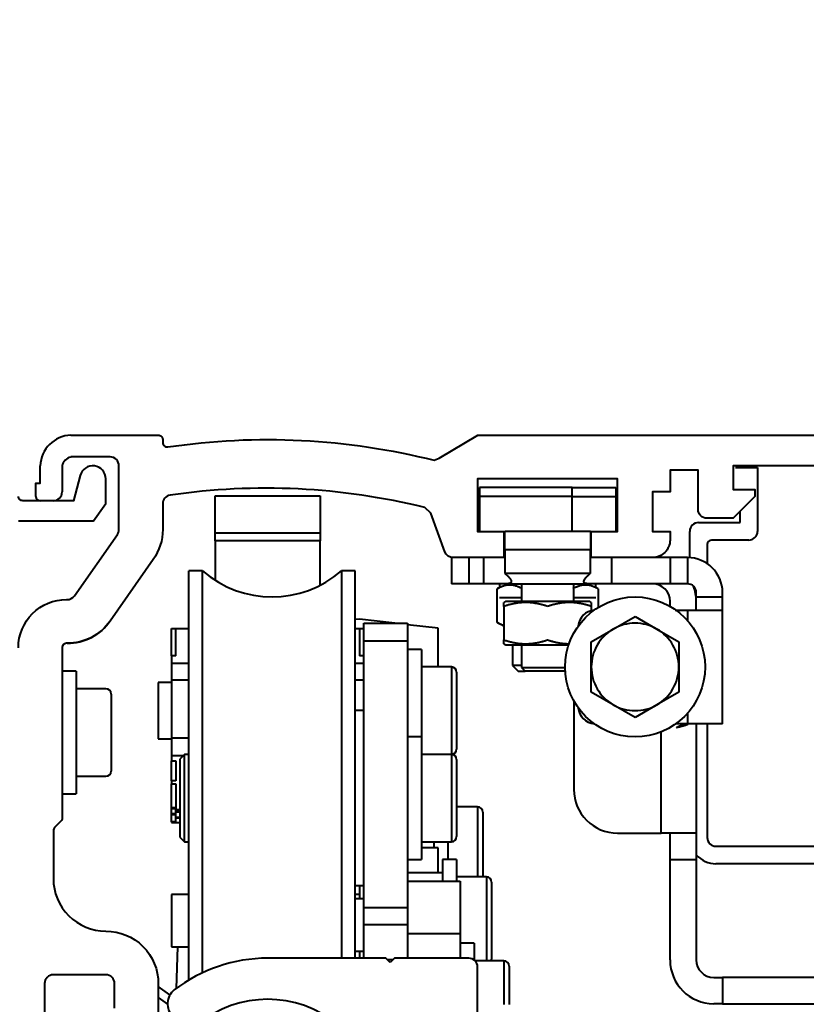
# Model space of a CAD drawing. Header units: centimetres. Extents: x 26569 to 160723, y -3143 to 14565.
# Drawn here: x 92572.72 to 92581.71, y -1200.53 to -1189.27 of the extents above; entities that cross this region are included whole.
import ezdxf

# ---------------------------------------------------------------- set-up
doc = ezdxf.new("R2010")
doc.units = ezdxf.units.CM
doc.header["$LTSCALE"] = 100
doc.layers.add('A-ANNO-DIMS', color=187, linetype='Continuous')
doc.layers.add('A-GLAZ-FRME', color=12, linetype='Continuous')
doc.styles.add('Fields_100', font='act_simplex.shx', dxfattribs={"width": 0.8, "height": 20})
doc.dimstyles.new('FIELDS_100', dxfattribs={"dimscale": 0, "dimtxt": 20, "dimasz": 5, "dimexe": 5, "dimexo": 5, "dimgap": 5, "dimtad": 0, "dimdec": 0, "dimzin": 0, "dimdsep": 46, "dimtxsty": 'Fields_100', "dimblk": 'DOT', "dimcen": 0.09, "dimclrt": 50, "dimadec": 0, "dimazin": 0, "dimtfac": 1, "dimtdec": 0, "dimtix": 1, "dimtofl": 0, "dimtmove": 1, "dimatfit": 3, "dimfxl": 5, "dimfxlon": 1, "dimtolj": 1, "dimtzin": 0, "dimarcsym": 0})

# ---------------------------------------------------------------- blocks, each defined once
blk = doc.blocks.new('_Dot')
at = {"color": 0, "linetype": 'ByBlock', "lineweight": -2}
blk.add_line((-0.5, 0), (-1, 0), dxfattribs=at)
at = {"color": 0, "linetype": 'ByBlock', "const_width": 0.5}
blk.add_lwpolyline([(-0.25, 0, 1), (0.25, 0, 1)], format="xyb", close=True, dxfattribs=at)
blk = doc.blocks.new('*D914')
at = {"layer": 'A-ANNO-DIMS', "color": 0, "lineweight": -2}
for p, q in [((92533.996, -778.602), (92523.996, -778.602)), ((92528.996, -783.602), (92528.996, -1203.232)), ((92528.996, -1674.006), (92528.996, -1254.375)), ((92533.996, -1679.006), (92523.996, -1679.006))]:
    blk.add_line(p, q, dxfattribs=at)
at = {"layer": 'DEFPOINTS', "color": 0}
for p in [(92672.985, -778.602), (92528.996, -1679.006), (92672.985, -1679.006)]:
    blk.add_point(p, dxfattribs=at)
at = {"layer": 'A-ANNO-DIMS', "color": 0, "lineweight": -2, "xscale": 5, "yscale": 5, "zscale": 5}
for p, rotation in [((92528.996, -778.602), 90), ((92528.996, -1679.006), 270)]:
    blk.add_blockref('_Dot', p, dxfattribs=dict(at, rotation=rotation))
at = {"layer": 'A-ANNO-DIMS', "color": 50, "insert": (92528.996, -1228.804), "char_height": 20, "attachment_point": 5, "rotation": 90, "style": 'Fields_100'}
blk.add_mtext('\\A1;900', dxfattribs=at)

msp = doc.modelspace()

# ---------------------------------------------------------------- linework, layer by layer
at = {"layer": 'A-GLAZ-FRME'}
for p, q in [((92573.2, -1194.371), (92573.2, -1194.671)), ((92580.9, -1194.391), (92581.15, -1194.391)), ((92581.15, -1194.391), (92581.15, -1195.121)), ((92579.03, -1194.621), (92577.97, -1194.621)), ((92577.97, -1194.621), (92577.97, -1194.721)), ((92579.03, -1194.721), (92579.03, -1194.621)), ((92579.03, -1194.621), (92579.53, -1194.621)), ((92579.53, -1194.621), (92579.53, -1194.721)), ((92580.87, -1194.641), (92581.12, -1194.641)), ((92581.12, -1194.641), (92581.12, -1194.721)), ((92573.1, -1194.771), (92572.95, -1194.771)), ((92574.95, -1195.139), (92574.95, -1194.716)), ((92574.95, -1194.716), (92576.15, -1194.716)), ((92576.15, -1194.716), (92576.15, -1195.139)), ((92579.03, -1194.721), (92577.97, -1194.721)), ((92577.97, -1194.721), (92577.97, -1195.121)), ((92579.03, -1195.121), (92579.03, -1194.721)), ((92579.03, -1194.721), (92579.53, -1194.721)), ((92579.53, -1194.721), (92579.53, -1195.121)), ((92580.95, -1195.021), (92580.95, -1194.891)), ((92579.24, -1195.121), (92578.26, -1195.121)), ((92578.26, -1195.333), (92578.26, -1195.121)), ((92579.24, -1195.121), (92579.24, -1195.333)), ((92580.375, -1195.422), (92580.375, -1195.121)), ((92580.475, -1195.021), (92580.95, -1195.021)), ((92574.95, -1195.231), (92574.95, -1195.139)), ((92574.95, -1195.139), (92576.15, -1195.139)), ((92574.95, -1195.231), (92574.95, -1195.678)), ((92576.15, -1195.231), (92574.95, -1195.231)), ((92576.15, -1195.139), (92576.15, -1195.231)), ((92576.15, -1195.733), (92576.15, -1195.231)), ((92581.05, -1195.221), (92580.625, -1195.221)), ((92579.24, -1195.333), (92578.26, -1195.333)), ((92578.26, -1195.333), (92578.26, -1195.602)), ((92579.24, -1195.602), (92579.24, -1195.333)), ((92580.575, -1195.271), (92580.575, -1195.491)), ((92577.67, -1195.421), (92577.65, -1195.421)), ((92577.65, -1195.421), (92577.65, -1195.721)), ((92577.85, -1195.421), (92577.85, -1195.721)), ((92578.017, -1195.421), (92578.017, -1195.721)), ((92579.484, -1195.721), (92579.484, -1195.421)), ((92580.15, -1195.421), (92579.95, -1195.421)), ((92580.35, -1195.421), (92580.15, -1195.421)), ((92580.15, -1195.421), (92580.15, -1195.721)), ((92580.35, -1195.421), (92580.35, -1195.721)), ((92574.806, -1195.571), (92574.65, -1195.571)), ((92574.65, -1198.171), (92574.65, -1195.571)), ((92574.806, -1198.171), (92574.806, -1195.571)), ((92576.55, -1195.571), (92576.394, -1195.571)), ((92576.394, -1195.571), (92576.394, -1198.171)), ((92576.55, -1198.171), (92576.55, -1195.571)), ((92579.237, -1195.604), (92578.263, -1195.604)), ((92577.85, -1195.721), (92577.65, -1195.721)), ((92578.017, -1195.721), (92577.85, -1195.721)), ((92578.263, -1195.721), (92578.017, -1195.721)), ((92578.173, -1195.779), (92578.2, -1195.763)), ((92578.173, -1196.162), (92578.173, -1195.779)), ((92578.2, -1195.721), (92578.2, -1195.765)), ((92578.263, -1195.721), (92579.237, -1195.721)), ((92578.45, -1195.721), (92578.45, -1195.921)), ((92579.05, -1195.921), (92579.05, -1195.721)), ((92579.484, -1195.721), (92579.237, -1195.721)), ((92579.3, -1195.765), (92579.3, -1195.721)), ((92579.328, -1195.779), (92579.3, -1195.763)), ((92579.328, -1195.779), (92579.328, -1195.992)), ((92580.15, -1195.721), (92579.484, -1195.721)), ((92580.35, -1195.721), (92580.15, -1195.721)), ((92578.45, -1195.881), (92578.2, -1195.881)), ((92579.3, -1195.881), (92579.05, -1195.881)), ((92580.45, -1195.871), (92580.45, -1195.821)), ((92580.45, -1195.871), (92580.75, -1195.871)), ((92580.45, -1196.021), (92580.45, -1195.871)), ((92580.75, -1195.871), (92580.75, -1195.821)), ((92580.75, -1196.021), (92580.75, -1195.871)), ((92578.273, -1195.921), (92578.25, -1195.934)), ((92578.25, -1195.979), (92578.25, -1195.934)), ((92578.25, -1195.979), (92578.25, -1196.362)), ((92578.273, -1195.921), (92579.228, -1195.921)), ((92579.25, -1195.934), (92579.228, -1195.921)), ((92579.25, -1195.935), (92579.25, -1195.979)), ((92579.25, -1195.979), (92579.25, -1196.028)), ((92580.15, -1195.979), (92580.15, -1195.921)), ((92580.21, -1196.021), (92580.35, -1196.021)), ((92580.35, -1196.021), (92580.35, -1196.142)), ((92580.35, -1196.021), (92580.75, -1196.021)), ((92580.75, -1197.321), (92580.75, -1196.021)), ((92576.6, -1196.126), (92576.55, -1196.129)), ((92576.6, -1196.126), (92576.6, -1196.126)), ((92577.005, -1196.171), (92576.6, -1196.126)), ((92579.5, -1196.238), (92579.75, -1196.094)), ((92579.75, -1196.094), (92580, -1196.238)), ((92574.45, -1196.231), (92574.45, -1196.232)), ((92574.45, -1196.231), (92574.65, -1196.231)), ((92574.45, -1196.232), (92574.5, -1196.232)), ((92574.45, -1196.543), (92574.45, -1196.232)), ((92574.5, -1196.543), (92574.5, -1196.232)), ((92576.55, -1196.231), (92576.65, -1196.231)), ((92576.6, -1196.232), (92576.65, -1196.232)), ((92576.6, -1196.232), (92576.6, -1196.543)), ((92576.65, -1196.171), (92577.15, -1196.171)), ((92576.65, -1196.371), (92576.65, -1196.171)), ((92577.15, -1196.171), (92577.15, -1196.371)), ((92577.15, -1196.171), (92577.15, -1196.171)), ((92577.5, -1196.226), (92577.15, -1196.188)), ((92577.5, -1196.671), (92577.5, -1196.226)), ((92578.25, -1196.206), (92578.173, -1196.162)), ((92579.25, -1196.383), (92579.5, -1196.238)), ((92580, -1196.238), (92580.25, -1196.383)), ((92578.25, -1196.406), (92578.25, -1196.362)), ((92573.258, -1196.401), (92573.25, -1196.401)), ((92574.8, -1196.451), (92574.8, -1198.401)), ((92576.65, -1196.371), (92577.15, -1196.371)), ((92576.65, -1199.421), (92576.65, -1196.371)), ((92577.15, -1196.371), (92577.15, -1199.421)), ((92577.15, -1196.464), (92577.15, -1196.464)), ((92577.31, -1196.471), (92577.15, -1196.471)), ((92577.31, -1196.471), (92577.31, -1197.171)), ((92578.25, -1196.406), (92578.273, -1196.419)), ((92578.273, -1196.419), (92578.273, -1196.421)), ((92578.273, -1196.419), (92578.994, -1196.419)), ((92578.994, -1196.421), (92578.273, -1196.421)), ((92578.35, -1196.421), (92578.35, -1196.656)), ((92578.45, -1196.421), (92578.45, -1196.676)), ((92579.25, -1196.671), (92579.25, -1196.383)), ((92580.25, -1196.383), (92580.25, -1196.671)), ((92574.45, -1196.543), (92574.45, -1196.628)), ((92574.5, -1196.543), (92574.45, -1196.543)), ((92576.65, -1196.543), (92576.6, -1196.543)), ((92574.45, -1196.628), (92574.45, -1196.817)), ((92574.45, -1196.628), (92574.65, -1196.628)), ((92576.55, -1196.628), (92576.65, -1196.628)), ((92577.65, -1196.671), (92577.31, -1196.671)), ((92577.65, -1196.671), (92577.65, -1197.171)), ((92578.35, -1196.656), (92578.415, -1196.721)), ((92578.45, -1196.656), (92578.35, -1196.656)), ((92578.45, -1196.676), (92578.495, -1196.721)), ((92578.45, -1196.676), (92578.75, -1196.676)), ((92578.75, -1196.676), (92578.952, -1196.676)), ((92579.25, -1196.96), (92579.25, -1196.671)), ((92580.25, -1196.671), (92580.25, -1196.96)), ((92573.36, -1196.721), (92573.2, -1196.721)), ((92573.36, -1196.721), (92573.36, -1198.121)), ((92574.45, -1196.817), (92574.45, -1197.483)), ((92574.45, -1196.817), (92574.65, -1196.817)), ((92576.55, -1196.817), (92576.65, -1196.817)), ((92577.71, -1196.731), (92577.71, -1197.171)), ((92578.415, -1196.721), (92578.495, -1196.721)), ((92578.75, -1196.721), (92578.495, -1196.721)), ((92578.953, -1196.721), (92578.75, -1196.721)), ((92573.7, -1196.921), (92573.36, -1196.921)), ((92574.45, -1196.849), (92574.3, -1196.849)), ((92574.3, -1196.849), (92574.3, -1197.494)), ((92573.76, -1196.981), (92573.76, -1197.861)), ((92579.5, -1197.104), (92579.25, -1196.96)), ((92580.25, -1196.96), (92580, -1197.104)), ((92579.05, -1197.059), (92579.05, -1198.071)), ((92579.75, -1197.249), (92579.5, -1197.104)), ((92580, -1197.104), (92579.75, -1197.249)), ((92576.65, -1197.171), (92576.55, -1197.171)), ((92577.31, -1197.171), (92577.31, -1197.471)), ((92577.65, -1197.171), (92577.65, -1197.671)), ((92577.71, -1197.171), (92577.71, -1197.611)), ((92580.35, -1197.201), (92580.35, -1197.321)), ((92580.35, -1197.321), (92580.217, -1197.321)), ((92580.75, -1197.321), (92580.35, -1197.321)), ((92580.45, -1197.321), (92580.45, -1198.571)), ((92580.575, -1197.321), (92580.575, -1198.621)), ((92574.45, -1197.483), (92574.45, -1197.687)), ((92574.45, -1197.483), (92574.65, -1197.483)), ((92577.31, -1197.471), (92577.15, -1197.471)), ((92577.31, -1197.471), (92577.31, -1198.171)), ((92580.05, -1198.571), (92580.05, -1197.413)), ((92574.3, -1197.494), (92574.45, -1197.494)), ((92574.45, -1197.687), (92574.45, -1197.746)), ((92574.584, -1197.687), (92574.45, -1197.687)), ((92574.6, -1197.671), (92574.55, -1197.721)), ((92574.6, -1198.171), (92574.6, -1197.671)), ((92574.65, -1197.671), (92574.6, -1197.671)), ((92577.65, -1197.671), (92577.31, -1197.671)), ((92577.65, -1197.671), (92577.65, -1198.171)), ((92574.45, -1197.746), (92574.5, -1197.746)), ((92574.45, -1197.975), (92574.45, -1197.746)), ((92574.45, -1197.746), (92574.45, -1197.746)), ((92574.5, -1197.746), (92574.5, -1197.975)), ((92574.55, -1198.171), (92574.55, -1197.721)), ((92577.71, -1197.731), (92577.71, -1198.171)), ((92573.36, -1197.921), (92573.7, -1197.921)), ((92574.45, -1197.975), (92574.45, -1198.007)), ((92574.5, -1197.975), (92574.45, -1197.975)), ((92574.45, -1198.281), (92574.45, -1198.007)), ((92574.45, -1198.007), (92574.5, -1198.007)), ((92574.45, -1198.007), (92574.45, -1198.007)), ((92574.5, -1198.007), (92574.5, -1198.302)), ((92573.2, -1198.121), (92573.36, -1198.121)), ((92574.55, -1198.621), (92574.55, -1198.171)), ((92574.6, -1198.671), (92574.6, -1198.171)), ((92574.65, -1200.251), (92574.65, -1198.171)), ((92574.806, -1200.167), (92574.806, -1198.171)), ((92576.394, -1198.171), (92576.394, -1200.001)), ((92576.55, -1200.001), (92576.55, -1198.171)), ((92577.31, -1198.171), (92577.31, -1198.871)), ((92577.65, -1198.171), (92577.65, -1198.671)), ((92577.71, -1198.171), (92577.71, -1198.611)), ((92577.95, -1198.271), (92577.71, -1198.271)), ((92577.95, -1198.271), (92577.95, -1198.771)), ((92574.5, -1198.281), (92574.45, -1198.281)), ((92574.45, -1198.288), (92574.45, -1198.281)), ((92574.45, -1198.351), (92574.45, -1198.288)), ((92574.45, -1198.288), (92574.5, -1198.288)), ((92574.45, -1198.288), (92574.45, -1198.288)), ((92574.45, -1198.358), (92574.45, -1198.351)), ((92574.5, -1198.351), (92574.45, -1198.351)), ((92574.45, -1198.358), (92574.5, -1198.358)), ((92574.45, -1198.442), (92574.45, -1198.358)), ((92574.45, -1198.358), (92574.45, -1198.358)), ((92574.5, -1198.317), (92574.5, -1198.302)), ((92574.5, -1198.302), (92574.55, -1198.302)), ((92574.5, -1198.332), (92574.5, -1198.317)), ((92574.5, -1198.317), (92574.55, -1198.317)), ((92574.5, -1198.387), (92574.5, -1198.332)), ((92574.55, -1198.332), (92574.5, -1198.332)), ((92574.5, -1198.402), (92574.5, -1198.387)), ((92574.5, -1198.387), (92574.55, -1198.387)), ((92578.01, -1198.331), (92578.01, -1198.771)), ((92574.45, -1198.442), (92574.45, -1198.449)), ((92574.5, -1198.442), (92574.45, -1198.442)), ((92574.45, -1198.449), (92574.55, -1198.449)), ((92574.5, -1198.442), (92574.5, -1198.402)), ((92574.55, -1198.402), (92574.5, -1198.402)), ((92579.55, -1198.571), (92580.05, -1198.571)), ((92580.45, -1198.571), (92580.05, -1198.571)), ((92580.15, -1198.871), (92580.15, -1198.571)), ((92580.45, -1198.571), (92580.45, -1198.871)), ((92574.55, -1198.621), (92574.6, -1198.671)), ((92574.55, -1198.621), (92574.55, -1198.621)), ((92574.6, -1198.671), (92574.65, -1198.671)), ((92577.31, -1198.671), (92577.65, -1198.671)), ((92577.45, -1198.671), (92577.45, -1198.741)), ((92577.61, -1198.671), (92577.61, -1198.771)), ((92580.675, -1198.721), (92585.825, -1198.721)), ((92577.5, -1198.741), (92577.31, -1198.741)), ((92577.5, -1199.021), (92577.5, -1198.741)), ((92577.61, -1198.771), (92577.61, -1198.871)), ((92577.95, -1198.771), (92577.95, -1199.071)), ((92578.01, -1198.771), (92578.01, -1199.071)), ((92577.15, -1198.871), (92577.31, -1198.871)), ((92577.71, -1198.871), (92577.55, -1198.871)), ((92577.55, -1198.871), (92577.55, -1199.021)), ((92577.71, -1198.871), (92577.71, -1199.121)), ((92580.15, -1198.871), (92580.45, -1198.871)), ((92580.15, -1200.021), (92580.15, -1198.871)), ((92580.45, -1198.871), (92580.45, -1200.021)), ((92588.575, -1198.921), (92580.675, -1198.921)), ((92577.15, -1198.989), (92577.15, -1198.989)), ((92577.15, -1199.021), (92577.55, -1199.021)), ((92577.55, -1199.021), (92577.55, -1199.121)), ((92576.55, -1199.171), (92576.65, -1199.171)), ((92576.6, -1199.171), (92576.6, -1199.321)), ((92577.15, -1199.121), (92577.75, -1199.121)), ((92578.05, -1199.071), (92577.71, -1199.071)), ((92577.75, -1199.121), (92577.75, -1199.721)), ((92578.05, -1199.071), (92578.05, -1199.571)), ((92578.11, -1199.131), (92578.11, -1199.571)), ((92574.45, -1199.271), (92574.45, -1199.871)), ((92574.65, -1199.271), (92574.45, -1199.271)), ((92576.6, -1199.271), (92576.55, -1199.271)), ((92576.65, -1199.321), (92576.55, -1199.321)), ((92576.65, -1199.421), (92577.15, -1199.421)), ((92576.65, -1199.621), (92576.65, -1199.421)), ((92577.15, -1199.421), (92577.15, -1199.621)), ((92576.65, -1200.001), (92576.65, -1199.621)), ((92577.15, -1199.621), (92576.65, -1199.621)), ((92577.15, -1199.621), (92577.15, -1200.001)), ((92578.05, -1199.571), (92578.05, -1200.031)), ((92578.11, -1199.571), (92578.11, -1200.011)), ((92577.75, -1199.721), (92577.15, -1199.721)), ((92577.75, -1199.721), (92577.75, -1200.001)), ((92577.91, -1199.831), (92577.75, -1199.831)), ((92577.91, -1199.831), (92577.91, -1200.024)), ((92574.45, -1199.871), (92574.65, -1199.871)), ((92574.521, -1199.871), (92574.504, -1200.348)), ((92576.55, -1199.921), (92576.65, -1199.921)), ((92576.6, -1199.921), (92576.6, -1200.001)), ((92576.9, -1200.001), (92575.55, -1200.001)), ((92576.55, -1200.001), (92576.55, -1200.001)), ((92576.95, -1200.051), (92576.9, -1200.001)), ((92576.98, -1200.021), (92576.92, -1200.021)), ((92577, -1200.001), (92576.95, -1200.051)), ((92577.85, -1200.001), (92577, -1200.001)), ((92578.25, -1200.031), (92577.921, -1200.031)), ((92578.25, -1200.031), (92578.25, -1200.531)), ((92577.95, -1201.601), (92577.95, -1200.101)), ((92578.31, -1200.091), (92578.31, -1200.531)), ((92580.65, -1200.221), (92580.75, -1200.221)), ((92585.15, -1200.221), (92580.75, -1200.221)), ((92580.75, -1200.221), (92580.75, -1200.521)), ((92574.433, -1200.421), (92574.3, -1200.325)), ((92574.3, -1200.449), (92574.405, -1200.525)), ((92580.75, -1200.521), (92580.65, -1200.521)), ((92580.75, -1200.521), (92585.15, -1200.521))]:
    msp.add_line(p, q, dxfattribs=at)
at = {"layer": 'A-GLAZ-FRME', "elevation": 0}
for points in [[(92573.3, -1194.021), (92574.3, -1194.021, -0.414214), (92574.35, -1194.071), (92574.35, -1194.107, 0.458249), (92574.408, -1194.156, -0.099361), (92577.454, -1194.309), (92577.51, -1194.284), (92577.951, -1194.021), (92589.37, -1194.021, -0.414214), (92589.4, -1194.051), (92589.4, -1194.188, -0.339454), (92589.326, -1194.284)], [(92572.7, -1196.451, -0.414214), (92573.25, -1195.901), (92573.258, -1195.901, 0.244698), (92573.34, -1195.859), (92573.832, -1195.156, 0.153915), (92573.85, -1195.099), (92573.85, -1194.371, 0.414214), (92573.75, -1194.271), (92573.3, -1194.271)], [(92582.17, -1194.371), (92580.87, -1194.371), (92580.87, -1194.641), (92581.12, -1194.641), (92581.12, -1194.721), (92580.87, -1194.971), (92580.57, -1194.971, -0.414214), (92580.47, -1194.871), (92580.47, -1194.421), (92580.15, -1194.421), (92580.15, -1194.671), (92579.95, -1194.671), (92579.95, -1195.121), (92580.15, -1195.121), (92580.15, -1195.221, -0.414214), (92579.95, -1195.421), (92579.25, -1195.421), (92579.25, -1195.121), (92579.55, -1195.121), (92579.55, -1194.521), (92577.95, -1194.521), (92577.95, -1195.121), (92578.25, -1195.121), (92578.25, -1195.421), (92577.67, -1195.421, -0.315299), (92577.576, -1195.356), (92577.415, -1194.912), (92577.346, -1194.849, 0.097785), (92574.435, -1194.708, 0.369352), (92574.35, -1194.807), (92574.35, -1195.099, -0.153915), (92574.242, -1195.443), (92573.75, -1196.146, -0.244698), (92573.258, -1196.401), (92573.25, -1196.401, 0.414214), (92573.2, -1196.451), (92573.2, -1198.401, -0.198912), (92573.186, -1198.436), (92573.115, -1198.507, 0.198912), (92573.1, -1198.542), (92573.1, -1199.091, 0.414214), (92573.7, -1199.691, -0.414214), (92574.3, -1200.291), (92574.3, -1200.671, 0.414214)], [(92573.8, -1200.571), (92573.8, -1200.291, 0.414214), (92573.7, -1200.191), (92573.1, -1200.191, 0.414214), (92573, -1200.291), (92573, -1201.571)]]:
    msp.add_lwpolyline(points, format="xyb", dxfattribs=at)
at = {"layer": 'A-GLAZ-FRME'}
for points in [[(92572.7, -1195.001), (92573.56, -1195.001), (92573.7, -1194.801), (92573.7, -1194.52, 0.876979), (92573.408, -1194.482), (92573.33, -1194.771), (92572.75, -1194.771, -0.414217), (92572.7, -1194.721)], [(92574.806, -1195.571, 0.061316), (92574.806, -1195.571, 0.116436), (92574.806, -1195.571, 0.001696), (92574.806, -1195.571, 0.001932), (92574.806, -1195.571, -0.414216), (92574.806, -1195.571, 0.414216), (92574.806, -1195.571, 0.002579), (92574.806, -1195.571, 0.003027), (92574.806, -1195.571, 0.003596), (92574.806, -1195.571, 0.004348), (92574.806, -1195.571, 0.005285), (92574.806, -1195.571, 0.006803), (92574.806, -1195.571, 0.007858), (92574.806, -1195.571, -0.116431), (92574.806, -1195.571, -0.11642), (92574.806, -1195.571, -0.162279), (92574.806, -1195.571, 0.317838), (92574.806, -1195.571, 0.243467), (92574.806, -1195.571, 0.19891), (92574.806, -1195.571)], [(92578.263, -1195.604, -0.003116), (92578.267, -1195.607, -0.006164), (92578.269, -1195.608, -0.000157), (92578.274, -1195.612, -0.003136), (92578.274, -1195.613, -0.003043), (92578.277, -1195.615, -0.003012), (92578.279, -1195.617, -0.002994), (92578.282, -1195.619, -0.002975), (92578.285, -1195.622, -0.003076), (92578.287, -1195.624, -0.002982), (92578.29, -1195.627, -0.003175), (92578.293, -1195.629, -0.003066), (92578.295, -1195.631, -0.003358), (92578.298, -1195.634, -0.003191), (92578.3, -1195.637, -0.003571), (92578.303, -1195.639, -0.003383), (92578.305, -1195.642, -0.003873), (92578.307, -1195.644, -0.003599), (92578.31, -1195.647, -0.004259), (92578.312, -1195.65, -0.003967), (92578.314, -1195.652, -0.004801), (92578.316, -1195.655, -0.004381), (92578.318, -1195.658, -0.005387), (92578.32, -1195.66, -0.004922), (92578.322, -1195.663, -0.006226), (92578.324, -1195.665, -0.005602), (92578.325, -1195.668, -0.007254), (92578.327, -1195.67, -0.006518), (92578.328, -1195.673, -0.008604), (92578.329, -1195.676, -0.007653), (92578.331, -1195.678, -0.010238), (92578.332, -1195.681, -0.00955), (92578.333, -1195.683, -0.012194), (92578.333, -1195.685, -0.011505), (92578.334, -1195.688, -0.014158), (92578.335, -1195.69, -0.013722), (92578.335, -1195.692, -0.016411), (92578.335, -1195.693, -0.01603), (92578.335, -1195.695, -0.018358), (92578.335, -1195.697, -0.018344), (92578.335, -1195.699, -0.019876), (92578.335, -1195.7, -0.020251), (92578.334, -1195.702, -0.020312), (92578.334, -1195.703, -0.021185), (92578.333, -1195.704, -0.01955), (92578.333, -1195.706, -0.020911), (92578.332, -1195.707, -0.017867), (92578.331, -1195.708, -0.019564), (92578.33, -1195.709, -0.015611), (92578.329, -1195.71, -0.017158), (92578.328, -1195.711, -0.0135), (92578.327, -1195.712, -0.014887), (92578.326, -1195.712, -0.01165), (92578.324, -1195.713, -0.012829), (92578.323, -1195.714, -0.009822), (92578.321, -1195.715, -0.010856), (92578.32, -1195.715, -0.008215), (92578.318, -1195.716, -0.00919), (92578.317, -1195.716, -0.006881), (92578.315, -1195.717, -0.007638), (92578.313, -1195.717, -0.005751), (92578.311, -1195.718, -0.006527), (92578.309, -1195.718, -0.004848), (92578.307, -1195.719, -0.005377), (92578.305, -1195.719, -0.003993), (92578.303, -1195.719, -0.004554), (92578.301, -1195.72, -0.003433), (92578.298, -1195.72, -0.003878), (92578.296, -1195.72, -0.00282), (92578.294, -1195.72, -0.003199), (92578.291, -1195.721, -0.002329), (92578.289, -1195.721, -0.002691), (92578.286, -1195.721, -0.001964), (92578.283, -1195.721, -0.001928), (92578.281, -1195.721, -0.001936), (92578.281, -1195.721, -0.000033), (92578.275, -1195.721, -0.004455), (92578.27, -1195.721, -0.003047), (92578.263, -1195.721)], [(92579.237, -1195.721, -0.001449), (92579.233, -1195.721, -0.002807), (92579.231, -1195.721, -0.000039), (92579.224, -1195.721, -0.001436), (92579.224, -1195.721, -0.002182), (92579.221, -1195.721, -0.001834), (92579.218, -1195.721, -0.00267), (92579.215, -1195.721, -0.002269), (92579.212, -1195.721, -0.003232), (92579.21, -1195.721, -0.002796), (92579.207, -1195.72, -0.003931), (92579.204, -1195.72, -0.003402), (92579.202, -1195.72, -0.004738), (92579.199, -1195.72, -0.004135), (92579.197, -1195.719, -0.005768), (92579.194, -1195.719, -0.005042), (92579.192, -1195.718, -0.00701), (92579.19, -1195.718, -0.006183), (92579.188, -1195.718, -0.008494), (92579.186, -1195.717, -0.007455), (92579.184, -1195.716, -0.01026), (92579.182, -1195.716, -0.009144), (92579.18, -1195.715, -0.012522), (92579.178, -1195.714, -0.011136), (92579.177, -1195.714, -0.014922), (92579.175, -1195.713, -0.013524), (92579.174, -1195.712, -0.017578), (92579.173, -1195.711, -0.016145), (92579.171, -1195.71, -0.01988), (92579.17, -1195.709, -0.018658), (92579.169, -1195.708, -0.021494), (92579.168, -1195.707, -0.020679), (92579.168, -1195.705, -0.021854), (92579.167, -1195.704, -0.021581), (92579.166, -1195.703, -0.020661), (92579.166, -1195.701, -0.020946), (92579.166, -1195.7, -0.018344), (92579.165, -1195.698, -0.019302), (92579.165, -1195.696, -0.015597), (92579.165, -1195.695, -0.016872), (92579.165, -1195.693, -0.013026), (92579.166, -1195.691, -0.014266), (92579.166, -1195.689, -0.010899), (92579.166, -1195.687, -0.012047), (92579.167, -1195.686, -0.009203), (92579.168, -1195.683, -0.010113), (92579.168, -1195.682, -0.007781), (92579.169, -1195.679, -0.008588), (92579.17, -1195.677, -0.006671), (92579.171, -1195.675, -0.007257), (92579.172, -1195.673, -0.005759), (92579.174, -1195.671, -0.006328), (92579.175, -1195.669, -0.00506), (92579.176, -1195.666, -0.005418), (92579.178, -1195.664, -0.004415), (92579.18, -1195.661, -0.004727), (92579.181, -1195.659, -0.004076), (92579.183, -1195.657, -0.004331), (92579.185, -1195.654, -0.003789), (92579.187, -1195.652, -0.003983), (92579.189, -1195.65, -0.003496), (92579.191, -1195.647, -0.003647), (92579.193, -1195.645, -0.003306), (92579.195, -1195.642, -0.003453), (92579.197, -1195.64, -0.003187), (92579.199, -1195.637, -0.003264), (92579.202, -1195.635, -0.003047), (92579.204, -1195.633, -0.003136), (92579.206, -1195.63, -0.002983), (92579.209, -1195.628, -0.003021), (92579.211, -1195.626, -0.002928), (92579.214, -1195.623, -0.002953), (92579.216, -1195.621, -0.002946), (92579.218, -1195.619, -0.002348), (92579.221, -1195.617, -0.003574), (92579.221, -1195.617, -0.000106), (92579.227, -1195.612, -0.008887), (92579.231, -1195.609, -0.005976), (92579.237, -1195.604)], [(92578.45, -1195.773, 0.003425), (92578.444, -1195.769, 0.006543), (92578.44, -1195.767, 0.000178), (92578.43, -1195.763, 0.003424), (92578.43, -1195.762, 0.003656), (92578.425, -1195.76, 0.003613), (92578.42, -1195.758, 0.003826), (92578.415, -1195.756, 0.003771), (92578.41, -1195.754, 0.003984), (92578.406, -1195.752, 0.003953), (92578.401, -1195.75, 0.00416), (92578.396, -1195.749, 0.004097), (92578.392, -1195.747, 0.004304), (92578.387, -1195.746, 0.004275), (92578.383, -1195.744, 0.004477), (92578.378, -1195.743, 0.004419), (92578.374, -1195.742, 0.004589), (92578.369, -1195.741, 0.004568), (92578.365, -1195.74, 0.004714), (92578.36, -1195.739, 0.004671), (92578.356, -1195.738, 0.004792), (92578.352, -1195.737, 0.004768), (92578.347, -1195.737, 0.004895), (92578.343, -1195.736, 0.004881), (92578.339, -1195.736, 0.004948), (92578.334, -1195.735, 0.004918), (92578.33, -1195.735, 0.004959), (92578.326, -1195.735, 0.004963), (92578.321, -1195.735, 0.004996), (92578.317, -1195.735, 0.00499), (92578.313, -1195.735, 0.004966), (92578.308, -1195.735, 0.00497), (92578.304, -1195.735, 0.004926), (92578.3, -1195.735, 0.004951), (92578.295, -1195.736, 0.004865), (92578.291, -1195.736, 0.004882), (92578.287, -1195.737, 0.004761), (92578.282, -1195.737, 0.004793), (92578.278, -1195.738, 0.004667), (92578.273, -1195.739, 0.004699), (92578.269, -1195.74, 0.004552), (92578.265, -1195.741, 0.004587), (92578.26, -1195.742, 0.004413), (92578.256, -1195.743, 0.004464), (92578.251, -1195.744, 0.004251), (92578.247, -1195.746, 0.004281), (92578.242, -1195.747, 0.004088), (92578.237, -1195.749, 0.004147), (92578.233, -1195.751, 0.003956), (92578.228, -1195.752, 0.003999), (92578.223, -1195.754, 0.003757), (92578.218, -1195.756, 0.003794), (92578.214, -1195.758, 0.003581), (92578.209, -1195.76, 0.002948), (92578.204, -1195.763, 0.004127), (92578.203, -1195.763, 0.000131), (92578.194, -1195.768, 0.009828), (92578.185, -1195.772, 0.006768), (92578.173, -1195.779)], [(92579.328, -1195.779, 0.003384), (92579.32, -1195.775, 0.006458), (92579.317, -1195.773, 0.000172), (92579.306, -1195.768, 0.003369), (92579.306, -1195.767, 0.003589), (92579.301, -1195.765, 0.003548), (92579.296, -1195.762, 0.003801), (92579.291, -1195.76, 0.003757), (92579.285, -1195.758, 0.003981), (92579.281, -1195.756, 0.00392), (92579.275, -1195.754, 0.004144), (92579.271, -1195.752, 0.004108), (92579.266, -1195.75, 0.004341), (92579.261, -1195.748, 0.00428), (92579.256, -1195.747, 0.004496), (92579.251, -1195.745, 0.004462), (92579.247, -1195.744, 0.004656), (92579.242, -1195.742, 0.004599), (92579.237, -1195.741, 0.004782), (92579.233, -1195.74, 0.004748), (92579.228, -1195.739, 0.004931), (92579.224, -1195.738, 0.004901), (92579.219, -1195.737, 0.005013), (92579.215, -1195.737, 0.004979), (92579.21, -1195.736, 0.005064), (92579.206, -1195.736, 0.005048), (92579.201, -1195.735, 0.005143), (92579.197, -1195.735, 0.005136), (92579.192, -1195.735, 0.00517), (92579.188, -1195.735, 0.005148), (92579.183, -1195.735, 0.005148), (92579.179, -1195.735, 0.00517), (92579.174, -1195.735, 0.005136), (92579.17, -1195.735, 0.005143), (92579.165, -1195.735, 0.005048), (92579.161, -1195.736, 0.005064), (92579.156, -1195.736, 0.004979), (92579.152, -1195.737, 0.005013), (92579.147, -1195.737, 0.004901), (92579.143, -1195.738, 0.004931), (92579.138, -1195.739, 0.004748), (92579.134, -1195.74, 0.004782), (92579.129, -1195.741, 0.004599), (92579.124, -1195.742, 0.004656), (92579.12, -1195.744, 0.004462), (92579.115, -1195.745, 0.004496), (92579.11, -1195.747, 0.00428), (92579.105, -1195.748, 0.004343), (92579.101, -1195.75, 0.004106), (92579.096, -1195.752, 0.004137), (92579.091, -1195.754, 0.003918), (92579.086, -1195.756, 0.003984), (92579.081, -1195.758, 0.003763), (92579.076, -1195.76, 0.00308), (92579.071, -1195.762, 0.004268), (92579.071, -1195.762, 0.000141), (92579.061, -1195.767, 0.010202), (92579.052, -1195.772, 0.007033), (92579.039, -1195.779)], [(92578.75, -1195.979, 0.002285), (92578.738, -1195.975, 0.004417), (92578.731, -1195.973, 0.00008), (92578.713, -1195.968, 0.002288), (92578.713, -1195.967, 0.002384), (92578.704, -1195.965, 0.002371), (92578.695, -1195.962, 0.00246), (92578.686, -1195.96, 0.002447), (92578.677, -1195.958, 0.002542), (92578.669, -1195.956, 0.002536), (92578.66, -1195.954, 0.002616), (92578.652, -1195.952, 0.0026), (92578.643, -1195.95, 0.002673), (92578.635, -1195.948, 0.00267), (92578.627, -1195.947, 0.002743), (92578.618, -1195.945, 0.002722), (92578.61, -1195.944, 0.002799), (92578.602, -1195.942, 0.0028), (92578.594, -1195.941, 0.002861), (92578.586, -1195.94, 0.002843), (92578.578, -1195.939, 0.002882), (92578.57, -1195.938, 0.002882), (92578.562, -1195.937, 0.002928), (92578.555, -1195.937, 0.002922), (92578.547, -1195.936, 0.002951), (92578.539, -1195.936, 0.002942), (92578.531, -1195.935, 0.002969), (92578.523, -1195.935, 0.002974), (92578.516, -1195.935, 0.002983), (92578.508, -1195.935, 0.002972), (92578.5, -1195.935, 0.002972), (92578.492, -1195.935, 0.002983), (92578.485, -1195.935, 0.002974), (92578.477, -1195.935, 0.002969), (92578.469, -1195.935, 0.002942), (92578.461, -1195.936, 0.002951), (92578.454, -1195.936, 0.002922), (92578.446, -1195.937, 0.002928), (92578.438, -1195.937, 0.002882), (92578.43, -1195.938, 0.002882), (92578.422, -1195.939, 0.002843), (92578.414, -1195.94, 0.002861), (92578.406, -1195.941, 0.0028), (92578.398, -1195.942, 0.002799), (92578.39, -1195.944, 0.002722), (92578.382, -1195.945, 0.002743), (92578.374, -1195.947, 0.00267), (92578.366, -1195.948, 0.002673), (92578.357, -1195.95, 0.0026), (92578.349, -1195.952, 0.002616), (92578.34, -1195.954, 0.002536), (92578.332, -1195.956, 0.002542), (92578.323, -1195.958, 0.002447), (92578.315, -1195.96, 0.001984), (92578.306, -1195.962, 0.002847), (92578.305, -1195.962, 0.000064), (92578.288, -1195.967, 0.006894), (92578.272, -1195.972, 0.004711), (92578.25, -1195.979)], [(92579.25, -1195.979, 0.002285), (92579.238, -1195.975, 0.004417), (92579.231, -1195.973, 0.00008), (92579.213, -1195.968, 0.002286), (92579.213, -1195.967, 0.002383), (92579.204, -1195.965, 0.002372), (92579.195, -1195.962, 0.002463), (92579.186, -1195.96, 0.002448), (92579.177, -1195.958, 0.002541), (92579.169, -1195.956, 0.002536), (92579.16, -1195.954, 0.002616), (92579.152, -1195.952, 0.0026), (92579.143, -1195.95, 0.002673), (92579.135, -1195.948, 0.00267), (92579.127, -1195.947, 0.002743), (92579.118, -1195.945, 0.002722), (92579.11, -1195.944, 0.002799), (92579.102, -1195.942, 0.002801), (92579.094, -1195.941, 0.002861), (92579.086, -1195.94, 0.002842), (92579.078, -1195.939, 0.002881), (92579.07, -1195.938, 0.002883), (92579.062, -1195.937, 0.002929), (92579.055, -1195.937, 0.002923), (92579.047, -1195.936, 0.002951), (92579.039, -1195.936, 0.002942), (92579.031, -1195.935, 0.002969), (92579.023, -1195.935, 0.002974), (92579.016, -1195.935, 0.002983), (92579.008, -1195.935, 0.002972), (92579, -1195.935, 0.002973), (92578.992, -1195.935, 0.002983), (92578.985, -1195.935, 0.002974), (92578.977, -1195.935, 0.002969), (92578.969, -1195.935, 0.002942), (92578.961, -1195.936, 0.002951), (92578.954, -1195.936, 0.002922), (92578.946, -1195.937, 0.002928), (92578.938, -1195.937, 0.002883), (92578.93, -1195.938, 0.002884), (92578.922, -1195.939, 0.002843), (92578.914, -1195.94, 0.002858), (92578.906, -1195.941, 0.002799), (92578.898, -1195.942, 0.0028), (92578.89, -1195.944, 0.002726), (92578.882, -1195.945, 0.002745), (92578.874, -1195.947, 0.002669), (92578.866, -1195.948, 0.002671), (92578.857, -1195.95, 0.002598), (92578.849, -1195.952, 0.002615), (92578.84, -1195.954, 0.002537), (92578.832, -1195.956, 0.002541), (92578.823, -1195.958, 0.002448), (92578.815, -1195.96, 0.001986), (92578.806, -1195.962, 0.002849), (92578.805, -1195.962, 0.000064), (92578.788, -1195.967, 0.006891), (92578.772, -1195.972, 0.004709), (92578.75, -1195.979)], [(92574.45, -1196.237, 0.198901), (92574.45, -1196.237, 0.414208), (92574.45, -1196.237), (92574.45, -1196.237), (92574.45, -1196.237), (92574.45, -1196.237, -0.080611), (92574.45, -1196.237, -0.080615), (92574.45, -1196.237, -0.116446), (92574.45, -1196.237, -0.116451), (92574.45, -1196.237), (92574.45, -1196.237), (92574.45, -1196.237), (92574.45, -1196.237)], [(92578.173, -1196.162, 0.000815), (92578.175, -1196.163, 0.00161), (92578.176, -1196.163, 0.00001), (92578.178, -1196.165, 0.000806), (92578.178, -1196.165, 0.000864), (92578.18, -1196.166, 0.000872), (92578.181, -1196.166, 0.000829), (92578.183, -1196.167, 0.000793), (92578.184, -1196.168, 0.000836), (92578.185, -1196.169, 0.000872), (92578.187, -1196.169, 0.000942), (92578.188, -1196.17, 0.000912), (92578.189, -1196.171, 0.000867), (92578.191, -1196.172, 0.000876), (92578.192, -1196.172, 0.000866), (92578.193, -1196.173, 0.000857), (92578.195, -1196.174, 0.000921), (92578.196, -1196.174, 0.000931), (92578.198, -1196.175, 0.000959), (92578.199, -1196.176, 0.000931), (92578.2, -1196.176, 0.00092), (92578.201, -1196.177, 0.00093), (92578.203, -1196.178, 0.000957), (92578.204, -1196.178, 0.00097), (92578.205, -1196.179, 0.000954), (92578.207, -1196.179, 0.000915), (92578.208, -1196.18, 0.000959), (92578.209, -1196.181, 0.001003), (92578.211, -1196.181, 0.001031), (92578.212, -1196.182, 0.00099), (92578.213, -1196.182, 0.000955), (92578.214, -1196.183, 0.000949), (92578.216, -1196.183, 0.001032), (92578.217, -1196.184, 0.001099), (92578.218, -1196.184, 0.001036), (92578.219, -1196.185, 0.000933), (92578.221, -1196.186, 0.000949), (92578.222, -1196.186, 0.001025), (92578.223, -1196.187, 0.001166), (92578.225, -1196.187, 0.001119), (92578.226, -1196.188, 0.001039), (92578.227, -1196.188, 0.00104), (92578.228, -1196.189, 0.001012), (92578.23, -1196.189, 0.001017), (92578.231, -1196.189, 0.001102), (92578.232, -1196.19, 0.001107), (92578.233, -1196.19, 0.001133), (92578.234, -1196.191, 0.001094), (92578.236, -1196.191, 0.00109), (92578.237, -1196.192, 0.001127), (92578.238, -1196.192, 0.001121), (92578.239, -1196.193, 0.001105), (92578.241, -1196.193, 0.001083), (92578.242, -1196.193, 0.000854), (92578.243, -1196.194, 0.00137), (92578.243, -1196.194, 0.000016), (92578.245, -1196.195, 0.003511), (92578.247, -1196.195, 0.002343), (92578.25, -1196.196)], [(92578.25, -1196.362, 0.002279), (92578.263, -1196.366, 0.004405), (92578.269, -1196.368, 0.00008), (92578.287, -1196.373, 0.002282), (92578.288, -1196.373, 0.00239), (92578.297, -1196.376, 0.002381), (92578.306, -1196.379, 0.002464), (92578.314, -1196.381, 0.002448), (92578.323, -1196.383, 0.002528), (92578.332, -1196.385, 0.002522), (92578.34, -1196.387, 0.002615), (92578.349, -1196.389, 0.002599), (92578.357, -1196.391, 0.002687), (92578.366, -1196.393, 0.002685), (92578.374, -1196.394, 0.002743), (92578.382, -1196.396, 0.002719), (92578.39, -1196.397, 0.002787), (92578.398, -1196.398, 0.002796), (92578.406, -1196.4, 0.002865), (92578.414, -1196.401, 0.002843), (92578.422, -1196.402, 0.002882), (92578.43, -1196.403, 0.002882), (92578.438, -1196.403, 0.002928), (92578.446, -1196.404, 0.002922), (92578.454, -1196.405, 0.002951), (92578.461, -1196.405, 0.002942), (92578.469, -1196.406, 0.002969), (92578.477, -1196.406, 0.002974), (92578.485, -1196.406, 0.002983), (92578.492, -1196.406, 0.002972), (92578.5, -1196.406, 0.002972), (92578.508, -1196.406, 0.002983), (92578.516, -1196.406, 0.002974), (92578.523, -1196.406, 0.002969), (92578.531, -1196.406, 0.002942), (92578.539, -1196.405, 0.002951), (92578.547, -1196.405, 0.002922), (92578.555, -1196.404, 0.002928), (92578.562, -1196.403, 0.002882), (92578.57, -1196.403, 0.002882), (92578.578, -1196.402, 0.002843), (92578.586, -1196.401, 0.002865), (92578.594, -1196.4, 0.002796), (92578.602, -1196.398, 0.002787), (92578.61, -1196.397, 0.002719), (92578.618, -1196.396, 0.002743), (92578.627, -1196.394, 0.002685), (92578.635, -1196.393, 0.002687), (92578.643, -1196.391, 0.002599), (92578.652, -1196.389, 0.002615), (92578.66, -1196.387, 0.002522), (92578.669, -1196.385, 0.002528), (92578.677, -1196.383, 0.002448), (92578.685, -1196.381, 0.001987), (92578.695, -1196.379, 0.002857), (92578.695, -1196.378, 0.000064), (92578.713, -1196.373, 0.006888), (92578.728, -1196.369, 0.004707), (92578.75, -1196.362)], [(92578.75, -1196.362, 0.001109), (92578.756, -1196.364, 0.00218), (92578.76, -1196.365, 0.000019), (92578.769, -1196.368, 0.001108), (92578.769, -1196.368, 0.001129), (92578.774, -1196.369, 0.001125), (92578.778, -1196.371, 0.00115), (92578.783, -1196.372, 0.00115), (92578.787, -1196.373, 0.001176), (92578.792, -1196.375, 0.001172), (92578.796, -1196.376, 0.001188), (92578.801, -1196.377, 0.001177), (92578.805, -1196.378, 0.001214), (92578.81, -1196.38, 0.001229), (92578.814, -1196.381, 0.001241), (92578.818, -1196.382, 0.001214), (92578.823, -1196.383, 0.001235), (92578.827, -1196.384, 0.001259), (92578.831, -1196.385, 0.001288), (92578.835, -1196.386, 0.001263), (92578.84, -1196.387, 0.001275), (92578.844, -1196.388, 0.001286), (92578.848, -1196.389, 0.001316), (92578.852, -1196.39, 0.001309), (92578.856, -1196.391, 0.001318), (92578.86, -1196.392, 0.001311), (92578.865, -1196.392, 0.001337), (92578.869, -1196.393, 0.001343), (92578.873, -1196.394, 0.001364), (92578.877, -1196.395, 0.001358), (92578.881, -1196.396, 0.001356), (92578.885, -1196.396, 0.00135), (92578.889, -1196.397, 0.001378), (92578.893, -1196.398, 0.001378), (92578.897, -1196.398, 0.001415), (92578.901, -1196.399, 0.001419), (92578.905, -1196.399, 0.001405), (92578.909, -1196.4, 0.001386), (92578.913, -1196.4, 0.001402), (92578.917, -1196.401, 0.001418), (92578.921, -1196.401, 0.001457), (92578.925, -1196.402, 0.001446), (92578.929, -1196.402, 0.001435), (92578.932, -1196.403, 0.001426), (92578.936, -1196.403, 0.001446), (92578.94, -1196.403, 0.001471), (92578.944, -1196.404, 0.001465), (92578.948, -1196.404, 0.001432), (92578.952, -1196.404, 0.001442), (92578.956, -1196.405, 0.001473), (92578.96, -1196.405, 0.001494), (92578.963, -1196.405, 0.001462), (92578.967, -1196.405, 0.001463), (92578.971, -1196.406, 0.001186), (92578.975, -1196.406, 0.001791), (92578.975, -1196.406, 0.000026), (92578.983, -1196.406, 0.004399), (92578.989, -1196.406, 0.002948), (92578.998, -1196.406)], [(92577.65, -1196.671), (92577.65, -1196.671, 0.012342), (92577.65, -1196.671, 0.013964), (92577.65, -1196.671, 0.015508), (92577.65, -1196.671, 0.016766), (92577.65, -1196.671, 0.017522), (92577.65, -1196.671, 0.017595), (92577.65, -1196.671, 0.017038), (92577.65, -1196.671, 0.015745), (92577.65, -1196.671, 0.014669), (92577.65, -1196.671, 0.011825), (92577.65, -1196.671, 0.198907), (92577.65, -1196.671, 0.198895), (92577.65, -1196.671, 0.414216), (92577.65, -1196.671, -0.414218), (92577.65, -1196.671, -0.198915), (92577.65, -1196.671, -0.198906), (92577.65, -1196.671)], [(92580.225, -1197.363, -0.002126), (92580.231, -1197.36, -0.00411), (92580.234, -1197.358, -0.000072), (92580.242, -1197.354, -0.00214), (92580.242, -1197.354, -0.002376), (92580.246, -1197.352, -0.002298), (92580.25, -1197.35, -0.002509), (92580.254, -1197.348, -0.002438), (92580.258, -1197.346, -0.002671), (92580.262, -1197.344, -0.002591), (92580.266, -1197.343, -0.002868), (92580.27, -1197.341, -0.002774), (92580.274, -1197.34, -0.003092), (92580.277, -1197.338, -0.003004), (92580.281, -1197.337, -0.003315), (92580.284, -1197.335, -0.003203), (92580.288, -1197.334, -0.003522), (92580.291, -1197.333, -0.003412), (92580.295, -1197.332, -0.003807), (92580.298, -1197.331, -0.003688), (92580.302, -1197.33, -0.004114), (92580.305, -1197.329, -0.003962), (92580.308, -1197.328, -0.004414), (92580.311, -1197.327, -0.004287), (92580.315, -1197.327, -0.004754), (92580.318, -1197.326, -0.004584), (92580.321, -1197.325, -0.005078), (92580.324, -1197.325, -0.004933), (92580.327, -1197.325, -0.00549), (92580.329, -1197.324, -0.005311), (92580.332, -1197.324, -0.005871), (92580.335, -1197.324, -0.005685), (92580.338, -1197.324, -0.006286), (92580.34, -1197.323, -0.004796), (92580.343, -1197.323, -0.008044), (92580.344, -1197.323, -0.000547), (92580.348, -1197.324, -0.020286), (92580.352, -1197.324, -0.013654), (92580.358, -1197.325)], [(92580.225, -1197.363, 0.000979), (92580.232, -1197.361, 0.001935), (92580.235, -1197.361, 0.000015), (92580.244, -1197.358, 0.000961), (92580.244, -1197.358, 0.000986), (92580.249, -1197.357, 0.000982), (92580.254, -1197.356, 0.001035), (92580.258, -1197.355, 0.001023), (92580.263, -1197.354, 0.001048), (92580.268, -1197.353, 0.001025), (92580.272, -1197.351, 0.001059), (92580.277, -1197.35, 0.001056), (92580.281, -1197.349, 0.001103), (92580.286, -1197.348, 0.001081), (92580.29, -1197.347, 0.001118), (92580.295, -1197.345, 0.001115), (92580.299, -1197.344, 0.001142), (92580.304, -1197.343, 0.001111), (92580.308, -1197.341, 0.001167), (92580.312, -1197.34, 0.001179), (92580.317, -1197.339, 0.001219), (92580.321, -1197.337, 0.001173), (92580.325, -1197.336, 0.001211), (92580.329, -1197.335, 0.000969), (92580.334, -1197.333, 0.001536), (92580.334, -1197.333, 0.000019), (92580.342, -1197.331, 0.00381), (92580.348, -1197.328, 0.002536), (92580.358, -1197.325)], [(92580.358, -1197.325, -0.001685), (92580.355, -1197.326, -0.003341), (92580.353, -1197.327, -0.000043), (92580.349, -1197.329, -0.001651), (92580.348, -1197.329, -0.001541), (92580.346, -1197.33, -0.001613), (92580.344, -1197.331, -0.001521), (92580.341, -1197.332, -0.001546), (92580.339, -1197.333, -0.001441), (92580.336, -1197.334, -0.001492), (92580.334, -1197.335, -0.001408), (92580.331, -1197.336, -0.001448), (92580.328, -1197.336, -0.001355), (92580.326, -1197.337, -0.001385), (92580.323, -1197.338, -0.001313), (92580.321, -1197.339, -0.001367), (92580.318, -1197.34, -0.001276), (92580.315, -1197.341, -0.001295), (92580.313, -1197.342, -0.001213), (92580.31, -1197.343, -0.00127), (92580.308, -1197.343, -0.001195), (92580.305, -1197.344, -0.001202), (92580.302, -1197.345, -0.001149), (92580.3, -1197.346, -0.001201), (92580.297, -1197.346, -0.001148), (92580.294, -1197.347, -0.001165), (92580.292, -1197.348, -0.001075), (92580.289, -1197.349, -0.001107), (92580.286, -1197.349, -0.001056), (92580.283, -1197.35, -0.001097), (92580.281, -1197.351, -0.001039), (92580.278, -1197.352, -0.001061), (92580.275, -1197.352, -0.000985), (92580.273, -1197.353, -0.000992), (92580.27, -1197.354, -0.000988), (92580.267, -1197.354, -0.001063), (92580.264, -1197.355, -0.000974), (92580.262, -1197.355, -0.000931), (92580.259, -1197.356, -0.000885), (92580.256, -1197.357, -0.000967), (92580.253, -1197.357, -0.000971), (92580.251, -1197.358, -0.000942), (92580.248, -1197.358, -0.000882), (92580.246, -1197.359, -0.000703), (92580.242, -1197.36, -0.001086), (92580.242, -1197.36, -0.00001), (92580.237, -1197.361, -0.002764), (92580.232, -1197.362, -0.001864), (92580.225, -1197.363)], [(92577.65, -1197.671), (92577.65, -1197.671, 0.019455), (92577.65, -1197.671, 0.023566), (92577.65, -1197.671, 0.026942), (92577.65, -1197.671, 0.02821), (92577.65, -1197.671, 0.026726), (92577.65, -1197.671, 0.023218), (92577.65, -1197.671, 0.01915), (92577.65, -1197.671, 0.015229), (92577.65, -1197.671, 0.012488), (92577.65, -1197.671, 0.009108), (92577.65, -1197.671, 0.198917), (92577.65, -1197.671, 0.198911), (92577.65, -1197.671, 0.414216), (92577.65, -1197.671, -0.23607), (92577.65, -1197.671, -0.284084), (92577.65, -1197.671, -0.284079), (92577.65, -1197.671)], [(92578.05, -1199.071), (92578.05, -1199.071, 0.000025), (92578.05, -1199.071, 0.000029), (92578.05, -1199.071, 0.000034), (92578.05, -1199.071, 0.00004), (92578.05, -1199.071, 0.000048), (92578.05, -1199.071, 0.000059), (92578.05, -1199.071, 0.000074), (92578.05, -1199.071, 0.000095), (92578.05, -1199.071, 0.000132), (92578.05, -1199.071, 0.00017), (92578.05, -1199.071, 0.000347), (92578.05, -1199.071, 0.000144), (92578.05, -1199.071, 0.002666), (92578.05, -1199.071)], [(92578.25, -1200.031), (92578.25, -1200.031, -0.021381), (92578.25, -1200.031, -0.019679), (92578.25, -1200.031, -0.017332), (92578.25, -1200.031, -0.014832), (92578.25, -1200.031, -0.012505), (92578.25, -1200.031, -0.010479), (92578.25, -1200.031, -0.008818), (92578.25, -1200.031, -0.007376), (92578.25, -1200.031, -0.006442), (92578.25, -1200.031, -0.00501), (92578.25, -1200.031, -0.005652), (92578.25, -1200.031, -0.001301), (92578.25, -1200.031, -0.007786), (92578.25, -1200.031)]]:
    msp.add_lwpolyline(points, format="xyb", dxfattribs=at)
at = {"layer": 'A-GLAZ-FRME', "elevation": 0}
msp.add_lwpolyline([(92572.9, -1194.721), (92572.9, -1194.571), (92572.95, -1194.571), (92572.95, -1194.371)], dxfattribs=at)
at = {"layer": 'A-GLAZ-FRME'}
for points in [[(92576.15, -1194.716), (92576.15, -1194.716), (92576.15, -1194.716), (92576.15, -1194.716), (92576.15, -1194.716), (92576.15, -1194.716), (92576.15, -1194.716), (92576.15, -1194.716), (92576.15, -1194.716), (92576.15, -1194.716)], [(92576.15, -1195.139), (92576.15, -1195.139), (92576.15, -1195.139), (92576.15, -1195.139), (92576.15, -1195.139), (92576.15, -1195.139), (92576.15, -1195.139), (92576.15, -1195.139), (92576.15, -1195.139), (92576.15, -1195.139)], [(92576.15, -1195.231), (92576.15, -1195.231), (92576.15, -1195.231), (92576.15, -1195.231), (92576.15, -1195.231), (92576.15, -1195.231), (92576.15, -1195.231), (92576.15, -1195.231), (92576.15, -1195.231), (92576.15, -1195.231)], [(92574.65, -1195.571), (92574.65, -1195.571), (92574.65, -1195.571), (92574.65, -1195.571), (92574.65, -1195.571), (92574.65, -1195.571), (92574.65, -1195.571), (92574.65, -1195.571), (92574.65, -1195.571), (92574.65, -1195.571)], [(92574.806, -1195.571), (92574.806, -1195.571), (92574.806, -1195.571), (92574.806, -1195.571), (92574.806, -1195.571), (92574.806, -1195.571), (92574.806, -1195.571), (92574.806, -1195.571), (92574.806, -1195.571), (92574.806, -1195.571)], [(92576.394, -1195.571), (92576.394, -1195.571), (92576.394, -1195.571), (92576.394, -1195.571), (92576.394, -1195.571), (92576.394, -1195.571), (92576.394, -1195.571), (92576.394, -1195.571), (92576.394, -1195.571), (92576.394, -1195.571)], [(92576.55, -1195.571), (92576.55, -1195.571), (92576.55, -1195.571), (92576.55, -1195.571), (92576.55, -1195.571), (92576.55, -1195.571), (92576.55, -1195.571), (92576.55, -1195.571), (92576.55, -1195.571), (92576.55, -1195.571)], [(92574.45, -1196.231), (92574.45, -1196.231), (92574.45, -1196.231), (92574.45, -1196.231), (92574.45, -1196.231), (92574.45, -1196.231), (92574.45, -1196.231), (92574.45, -1196.231), (92574.45, -1196.231), (92574.45, -1196.231)], [(92574.45, -1196.322), (92574.45, -1196.322), (92574.45, -1196.322), (92574.45, -1196.322), (92574.45, -1196.322), (92574.45, -1196.322), (92574.45, -1196.322), (92574.45, -1196.322), (92574.45, -1196.322), (92574.45, -1196.322)], [(92574.45, -1196.329), (92574.45, -1196.329), (92574.45, -1196.329), (92574.45, -1196.329), (92574.45, -1196.329), (92574.45, -1196.329), (92574.45, -1196.329), (92574.45, -1196.329), (92574.45, -1196.329), (92574.45, -1196.329)], [(92574.45, -1196.392), (92574.45, -1196.392), (92574.45, -1196.392), (92574.45, -1196.392), (92574.45, -1196.392), (92574.45, -1196.392), (92574.45, -1196.392), (92574.45, -1196.392), (92574.45, -1196.392), (92574.45, -1196.392)], [(92574.45, -1196.399), (92574.45, -1196.399), (92574.45, -1196.399), (92574.45, -1196.399), (92574.45, -1196.399), (92574.45, -1196.399), (92574.45, -1196.399), (92574.45, -1196.399), (92574.45, -1196.399), (92574.45, -1196.399)], [(92574.45, -1196.443), (92574.45, -1196.443), (92574.45, -1196.443), (92574.45, -1196.443), (92574.45, -1196.443), (92574.45, -1196.443), (92574.45, -1196.443), (92574.45, -1196.443), (92574.45, -1196.443), (92574.45, -1196.443)], [(92574.45, -1196.45), (92574.45, -1196.45), (92574.45, -1196.45), (92574.45, -1196.45), (92574.45, -1196.45), (92574.45, -1196.45), (92574.45, -1196.45), (92574.45, -1196.45), (92574.45, -1196.45), (92574.45, -1196.45)], [(92577.65, -1196.671), (92577.65, -1196.671), (92577.65, -1196.671), (92577.65, -1196.671), (92577.65, -1196.671), (92577.65, -1196.671), (92577.65, -1196.671), (92577.65, -1196.671), (92577.65, -1196.671), (92577.65, -1196.671)], [(92574.3, -1196.849), (92574.3, -1196.849), (92574.3, -1196.849), (92574.3, -1196.849), (92574.3, -1196.849), (92574.3, -1196.849), (92574.3, -1196.849), (92574.3, -1196.849), (92574.3, -1196.849), (92574.3, -1196.849)], [(92574.3, -1197.494), (92574.3, -1197.494), (92574.3, -1197.494), (92574.3, -1197.494), (92574.3, -1197.494), (92574.3, -1197.494), (92574.3, -1197.494), (92574.3, -1197.494), (92574.3, -1197.494), (92574.3, -1197.494)], [(92577.65, -1197.671), (92577.65, -1197.671), (92577.65, -1197.671), (92577.65, -1197.671), (92577.65, -1197.671), (92577.65, -1197.671), (92577.65, -1197.671), (92577.65, -1197.671), (92577.65, -1197.671), (92577.65, -1197.671)], [(92574.45, -1198.449), (92574.45, -1198.449), (92574.45, -1198.449), (92574.45, -1198.449), (92574.45, -1198.449), (92574.45, -1198.449), (92574.45, -1198.449), (92574.45, -1198.449), (92574.45, -1198.449), (92574.45, -1198.449)], [(92574.6, -1198.671), (92574.6, -1198.671), (92574.6, -1198.671), (92574.6, -1198.671), (92574.6, -1198.671), (92574.6, -1198.671), (92574.6, -1198.671), (92574.6, -1198.671), (92574.6, -1198.671), (92574.6, -1198.671)], [(92578.05, -1199.071), (92578.05, -1199.071), (92578.05, -1199.071), (92578.05, -1199.071), (92578.05, -1199.071), (92578.05, -1199.071), (92578.05, -1199.071), (92578.05, -1199.071), (92578.05, -1199.071), (92578.05, -1199.071)], [(92578.25, -1200.031), (92578.25, -1200.031), (92578.25, -1200.031), (92578.25, -1200.031), (92578.25, -1200.031), (92578.25, -1200.031), (92578.25, -1200.031), (92578.25, -1200.031), (92578.25, -1200.031), (92578.25, -1200.031)]]:
    msp.add_lwpolyline(points, dxfattribs=at)
msp.add_circle((92579.75, -1196.671), 0.8, dxfattribs=at)
for centre, radius, start, end in [((92573.315, -1194.386), 0.365, 92.3137, 177.6863), ((92573.331, -1194.402), 0.134, 103.2218, 166.7785), ((92573.1, -1194.671), 0.1, 270, 0), ((92572.95, -1194.721), 0.05, 180, 270), ((92580.475, -1195.121), 0.1, 90, 180), ((92581.05, -1195.121), 0.1, 270, 0), ((92580.625, -1195.271), 0.05, 90, 180), ((92580.35, -1195.821), 0.4, 0, 90), ((92575.6, -1194.671), 1.2, 228.5904, 311.4096), ((92578.16, -1195.746), 0.175, 53.9129, 55.1501), ((92579.34, -1195.746), 0.175, 124.8499, 126.0872), ((92579.95, -1195.921), 0.2, 0, 90), ((92580.35, -1195.821), 0.1, 0, 90), ((92579.95, -1195.921), 0.5, 0, 20.1048), ((92579.3, -1196.221), 0.2, 94.9989, 175.0011), ((92573.258, -1195.801), 0.6, 270, 325), ((92579.75, -1196.671), 0.5, 120, 180), ((92579.75, -1196.671), 0.5, 60, 120), ((92579.75, -1196.671), 0.5, 0, 60), ((92573.25, -1196.451), 0.05, 90, 180), ((92577.65, -1196.731), 0.06, 0, 90), ((92579.75, -1196.671), 0.5, 180, 240), ((92579.75, -1196.671), 0.5, 300, 0), ((92573.7, -1196.981), 0.06, 0, 90), ((92579.3, -1197.121), 0.2, 184.9989, 265.0011), ((92579.75, -1196.671), 0.5, 240, 300), ((92577.65, -1197.611), 0.06, 270, 0), ((92577.65, -1197.731), 0.06, 0, 90), ((92573.7, -1197.861), 0.06, 270, 0), ((92579.55, -1198.071), 0.5, 180, 270), ((92577.95, -1198.331), 0.06, 0, 90), ((92577.65, -1198.611), 0.06, 270, 0), ((92580.675, -1198.621), 0.1, 180, 270), ((92580.675, -1198.621), 0.3, 221.4096, 270), ((92578.05, -1199.131), 0.06, 0, 90), ((92575.55, -1201.751), 1.75, 90, 127.5863), ((92577.85, -1200.101), 0.1, 0, 90), ((92578.05, -1200.011), 0.06, 340.5288, 0), ((92578.25, -1200.091), 0.06, 0, 90), ((92580.65, -1200.021), 0.5, 180, 270), ((92580.65, -1200.021), 0.2, 180, 270), ((92574.605, -1200.523), 0.2, 127.5863, 225), ((92575.55, -1201.721), 1.25, 50.2082, 129.7918)]:
    msp.add_arc(centre, radius, start, end, dxfattribs=at)

# ---------------------------------------------------------------- dimensions: what is measured, and where the dimension line sits
at = {"layer": 'A-ANNO-DIMS'}
dim = msp.add_linear_dim(base=(92528.996, -1679.006), p1=(92672.985, -778.602), p2=(92672.985, -1679.006), angle=90, dimstyle='FIELDS_100', override={"dimscale": 1}, dxfattribs=at)
dim.commit()
dim.dimension.update_dxf_attribs({"geometry": '*D914', "text_midpoint": (92528.996, -1228.804)})

doc.saveas('drawing.dxf')
